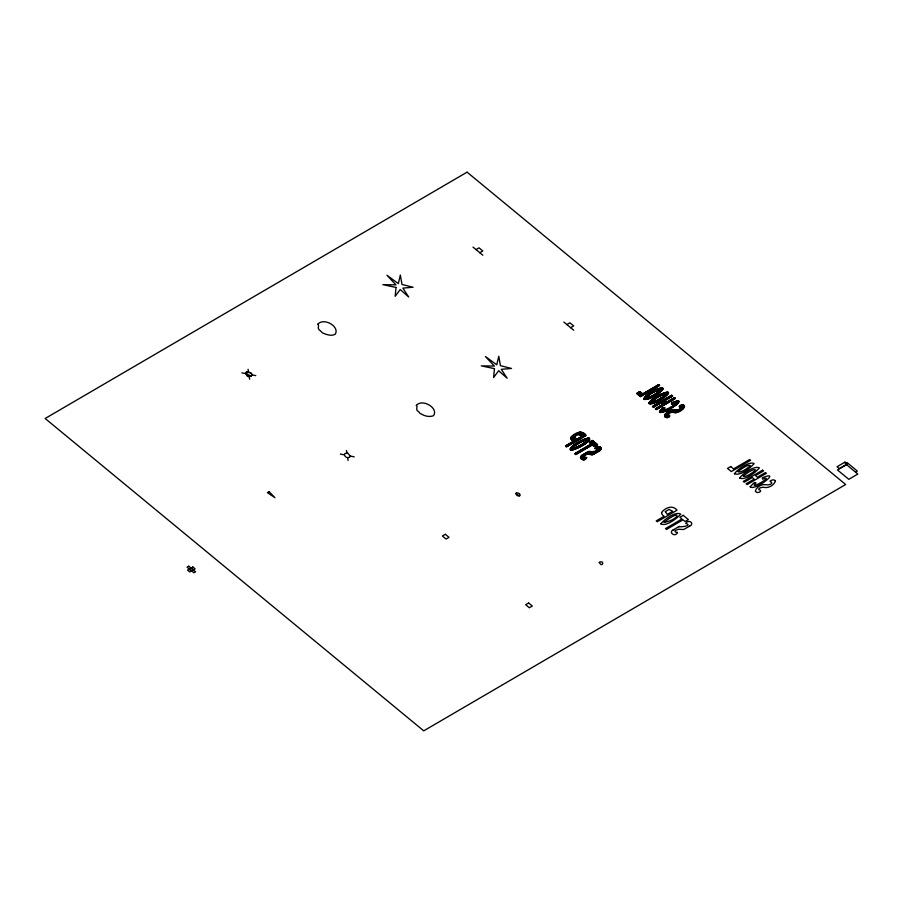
<?xml version="1.0" encoding="UTF-8"?>
<svg xmlns="http://www.w3.org/2000/svg" width="903" height="903" viewBox="0 0 903 903"><rect width="100%" height="100%" fill="white"/><g stroke="black" fill="none" stroke-linecap="round" stroke-linejoin="round"><path stroke-width="1.35" d="M663.287 388.606C660.353 392.737 647.88 401.993 643.647 398.573M684.576 406.485C683.977 402.84 675.862 406.677 680.715 407.185C682.194 409.51 676.855 410.176 675.286 409.804C671.064 408.675 665.421 412.186 664.473 416.148C665.929 419.681 673.164 415.594 668.107 414.872C666.99 412.75 671.516 412.332 672.724 412.31C677.216 413.698 683.864 410.413 684.474 405.876M668.073 393.776C669.755 392.591 666.482 390.954 668.039 393.821C664.168 397.715 652.903 406.305 648.817 402.964M663.276 388.425C656.842 386.992 646.413 393.889 643.76 399.273M667.746 392.15C660.815 393.55 652.113 397.354 648.851 403.517M647.27 396.665C649.223 398.674 656.752 393.223 659.551 390.739C657.598 388.73 650.036 394.171 647.27 396.665L647 395.006M664.811 395.108C662.87 393.189 655.307 398.607 652.497 401.09C654.449 402.998 661.978 397.58 664.811 395.108L665.139 396.677M598.858 451.252L592.289 454.717L588.361 454.277L587.943 451.793C590.517 452.222 602.143 450.879 594.987 448.475M675.376 401.372C678.3 405.819 657.26 414.195 665.184 407.964L663.287 407.648L659.427 412.197L662.689 412.163L668.423 409.815L676.618 404.567L679.067 401.677L678.65 400.977L678.842 402.083M585.675 441.68C588.372 436.996 575.437 445.134 574.263 446.466C571.565 451.15 584.501 443.012 585.675 441.68L585.991 443.181M586.747 457.595C584.467 463.081 576.769 457.02 582.999 454.683M677.521 532.488C675.252 537.974 667.554 531.923 673.773 529.576M573.236 445.472C562.501 455.778 584.726 445.563 586.702 442.662C597.436 432.368 575.211 442.583 573.236 445.472L573.529 447.267M246.474 372.296C245.345 381.969 259.014 372.239 246.474 372.296C244.295 374.677 249.217 377.556 251.327 376.111C254.533 371.031 237.907 370.253 251.203 376.19M516.403 493.083C514.913 494.697 518.187 496.65 519.665 495.792C522.306 492.372 510.308 491.48 519.665 495.792M689.429 526.268C695.355 523.717 688.65 518.683 685.682 523.356C692.996 525.704 681.336 527.16 678.717 526.686M476.028 249.6L479.041 247.851L482.823 250.966L479.809 252.727M566.892 324.572L569.906 322.811L573.687 325.938L570.673 327.687M658.784 384.565L642.71 393.945L639.843 391.575L636.626 393.448L640.453 396.609L659.743 385.344L658.784 384.565L658.953 385.818M653.366 407.264L661.402 402.569L663.321 404.149L655.285 408.845L656.233 409.635L675.523 398.37L674.564 397.58L666.527 402.275L664.619 400.695L672.656 395.999L671.697 395.209L652.406 406.474L653.366 407.264L653.208 406.011M592.233 444.919L594.309 446.624L597.594 444.705L592.424 440.438L589.14 442.357L591.205 444.062L574.748 453.678L575.775 454.525L592.233 444.919L591.589 440.924M594.908 448.464C597.865 443.791 604.57 448.825 598.655 451.365L597.876 446.771M673.153 529.937L679.327 526.336M689.632 526.144L683.605 529.542L678.469 529.226L674.902 530.693L675.331 532.002L677.442 532.477M846.495 464.673L837.453 469.955L848.809 479.324L857.85 474.041L845.197 463.578L847.003 462.528L857.297 471.016L855.491 472.077M577.468 434.648L574.545 436.702L576.554 439.513L581.904 436.386C580.911 434.095 577.107 435.562 577.265 433.271M675.658 403.02L671.708 404.172L671.505 402.873L678.605 400.943M588.361 454.277C585.313 453.475 581.758 457.708 586.657 457.573M644.347 399.555L644.087 397.851M346.933 453.295C342.542 452.38 344.675 457.968 347.824 457.652C354.089 457.155 345.556 452.73 346.481 450.462M241.891 372.849L245.83 373.639M251.847 374.847L255.786 375.637M340.329 454.062L344.269 454.852M350.274 456.06L354.213 456.85M649.438 403.901L649.257 402.23M473.003 247.106L482.845 255.222M563.856 322.066L573.698 330.193M191.176 567.987L193.4 569.827M189.258 569.116L191.481 570.956M668.378 392.466L668.48 393.087M667.949 414.669L668.401 417.333M585.742 453.08L586.047 454.672M585.223 453.385L585.46 454.886M683.808 405.266L684.169 407.479M683.221 405.018L683.706 408.088M682.645 404.916L683.221 408.562M682.081 404.905L682.724 408.946M681.539 405.018L682.205 409.251M681.02 405.289L681.697 409.556M680.512 405.582L680.772 407.23M680.952 408.37L681.189 409.849M680.004 405.876L680.162 406.914M680.467 408.822L680.681 410.154M679.485 406.169L679.587 406.813M679.948 409.115L680.162 410.459M678.085 400.83L678.39 402.761M679.428 409.341L679.654 410.763M677.532 400.909L677.916 403.336M678.898 409.522L679.146 411.057M676.99 401L677.442 403.833M678.367 409.669L678.627 411.362M676.449 401.101L676.957 404.273M677.826 409.781L678.119 411.666M675.907 401.225L676.46 404.702M677.273 409.849L677.611 411.971M674.812 397.771L674.959 398.697M675.692 403.37L675.963 405.108M676.719 409.883L677.103 412.265M674.248 397.771L674.439 399.002M674.846 401.53L675.072 402.952M675.218 403.934L675.467 405.492M676.166 409.883L676.584 412.524M673.74 398.065L673.931 399.295M674.315 401.722L674.53 403.088M674.744 404.42L674.97 405.865M675.602 409.838L676.042 412.648M673.22 398.37L673.424 399.6M673.785 401.914L673.999 403.246M674.248 404.837L674.462 406.215M675.026 409.748L675.489 412.694M672.712 398.663L672.904 399.894M673.254 402.117L673.469 403.427M673.751 405.221L673.965 406.553M674.439 409.612L674.925 412.648M671.618 395.266L671.809 396.496M672.204 398.957L672.396 400.198M672.735 402.332L672.938 403.63M673.254 405.594L673.457 406.892M673.875 409.533L674.349 412.536M671.11 395.559L671.301 396.789M671.685 399.261L671.888 400.492M672.216 402.557L672.419 403.844M672.746 405.944L672.949 407.219M673.311 409.51L673.773 412.411M670.59 395.853L670.794 397.094M671.177 399.555L671.369 400.797M671.685 402.794L671.9 404.081M672.238 406.282L672.442 407.546M672.758 409.578L673.198 412.332M670.082 396.157L670.274 397.388M670.669 399.86L670.861 401.09M671.73 406.61L671.934 407.863M672.227 409.736L672.633 412.31M669.575 396.451L669.766 397.692M670.161 400.153L670.353 401.395M671.222 406.926L671.426 408.167M671.719 410.03L672.08 412.332M669.055 396.756L669.258 397.986M669.642 400.458L669.834 401.688M670.715 407.23L670.906 408.461M671.2 410.323L671.527 412.378M668.547 397.049L668.739 398.291M669.134 400.751L669.326 401.982M670.207 407.535L670.398 408.754M670.692 410.617L670.985 412.457M667.215 392.173L667.577 394.442M668.039 397.354L668.231 398.584M668.626 401.056L668.818 402.286M669.699 407.829L669.879 409.036M670.184 410.921L670.444 412.569M666.674 392.252L667.103 394.972M667.52 397.647L667.723 398.878M668.107 401.35L668.31 402.58M669.179 408.122L669.371 409.319M669.676 411.215L669.913 412.727M666.132 392.353L666.617 395.435M667.012 397.952L667.204 399.182M667.599 401.654L667.791 402.885M668.671 408.404L668.852 409.59M669.157 411.52L669.383 412.908M665.59 392.466L666.121 395.864M666.504 398.246L666.696 399.476M667.091 401.948L667.283 403.178M668.152 408.675L668.333 409.86M668.649 411.813L668.863 413.156M669.213 415.357L669.383 416.452M665.048 392.602L665.635 396.282M665.985 398.55L666.188 399.781M666.572 402.241L666.775 403.483M667.633 408.935L667.825 410.12M668.141 412.118L668.355 413.495M668.615 415.166L668.897 416.893M664.518 392.749L664.755 394.227M665.477 398.844L665.669 400.074M665.94 401.79L666.256 403.776M667.114 409.194L667.306 410.368M667.622 412.411L667.881 414.003M663.987 392.929L664.213 394.329M664.394 395.548L664.642 397.049M664.969 399.137L665.161 400.379M665.297 401.259L665.748 404.081M666.595 409.443L666.786 410.617M667.114 412.716L667.881 417.57M662.621 387.861L662.858 389.362M663.457 393.121L663.671 394.476M663.908 395.988L664.134 397.41M664.461 399.442L665.24 404.375M666.075 409.669L666.256 410.854M666.606 413.01L667.328 417.626M662.068 387.839L662.407 389.994M662.926 393.313L663.141 394.645M663.412 396.394L663.626 397.76M663.942 399.736L664.721 404.679M665.556 409.894L665.737 411.079M666.098 413.326L666.764 417.581M661.515 387.918L661.933 390.536M662.407 393.527L662.61 394.837M662.915 396.767L663.129 398.099M663.434 400.04L664.213 404.973M665.026 410.097L665.218 411.294M665.601 413.732L666.188 417.446M660.973 388.019L661.447 391.01M661.876 393.742L662.091 395.051M662.418 397.128L662.621 398.426M662.926 400.334L663.705 405.266M664.1 407.784L664.247 408.687M664.495 410.278L664.687 411.497M665.116 414.24L665.59 417.209M660.432 388.132L660.962 391.45M661.357 393.968L661.56 395.277M661.91 397.467L662.113 398.754M662.407 400.639L662.915 403.81M662.994 404.341L663.186 405.571M663.524 407.682L663.75 409.104M663.965 410.436L664.156 411.689M664.664 414.917L664.969 416.836M659.89 388.267L660.465 391.868M660.838 394.216L661.041 395.514M661.402 397.805L661.606 399.07M661.899 400.932L662.271 403.28M662.486 404.634L662.678 405.865M662.994 407.874L663.265 409.578M663.423 410.572L663.626 411.881M659.359 388.414L659.596 389.882M659.698 390.559L659.969 392.263M660.319 394.464L660.522 395.762M660.894 398.121L661.098 399.374M661.391 401.237L661.628 402.749M661.978 404.939L662.17 406.169M662.497 408.269L662.802 410.143M662.858 410.515L663.095 412.05M658.242 384.881L658.434 386.112M658.829 388.583L659.043 389.915M659.224 391.101L659.472 392.647M659.8 394.713L660.003 396.033M660.386 398.437L660.578 399.679M660.872 401.53L661.075 402.761M661.459 405.233L661.662 406.463M662.001 408.675L662.565 412.186M657.734 385.175L657.926 386.405M658.298 388.775L658.501 390.051M658.738 391.563L658.964 393.008M659.28 394.983L659.495 396.293M659.879 398.742L660.07 399.973M660.364 401.835L660.556 403.065M660.951 405.526L661.143 406.768M661.515 409.104L662.023 412.321M657.215 385.479L657.418 386.71M657.768 388.967L657.971 390.209M658.242 391.97L658.468 393.358M658.761 395.243L658.976 396.575M659.371 399.047L659.562 400.266M659.856 402.128L660.048 403.359M660.443 405.831L660.635 407.061M661.03 409.544L661.481 412.423M656.707 385.773L656.899 387.003M657.249 389.182L657.44 390.389M657.745 392.353L657.96 393.697M658.253 395.525L658.456 396.857M658.851 399.329L659.043 400.548M659.337 402.422L659.54 403.664M659.924 406.124L660.127 407.366M660.544 410.03L660.94 412.524M656.199 386.078L656.391 387.308M656.718 389.396L656.91 390.593M657.249 392.715L657.452 394.024M657.734 395.796L657.948 397.151M658.343 399.623L658.524 400.819M658.829 402.727L659.021 403.957M659.416 406.429L659.608 407.659M660.07 410.594L660.386 412.592M655.691 386.371L655.883 387.601M656.199 389.622L656.391 390.818M656.741 393.065L656.944 394.351M657.226 396.09L657.44 397.444M657.824 399.894L658.016 401.09M658.321 403.02L658.513 404.262M658.908 406.722L659.1 407.964M659.619 411.26L659.822 412.502M655.172 386.665L655.364 387.906M655.68 389.859L655.871 391.055M656.233 393.403L656.436 394.667M656.707 396.383L656.921 397.738M657.305 400.164L657.497 401.35M657.813 403.325L658.005 404.555M658.389 407.027L658.592 408.258M654.664 386.969L654.856 388.2M655.16 390.107L655.352 391.292M655.736 393.719L655.928 394.983M656.199 396.677L656.413 398.042M656.786 400.424L656.978 401.598M657.294 403.618L657.486 404.86M657.881 407.321L658.073 408.551M654.156 387.263L654.348 388.504M654.641 390.367L654.833 391.552M655.217 394.035L655.42 395.288M655.691 396.97L655.905 398.37M656.267 400.672L656.458 401.846M656.786 403.923L656.978 405.154M657.373 407.625L657.565 408.856M653.637 387.568L653.84 388.798M654.122 390.627L654.314 391.823M654.709 394.351L654.912 395.582M655.172 397.275L655.397 398.697M655.747 400.909L655.939 402.095M656.278 404.217L656.47 405.447M656.853 407.919L657.057 409.149M653.129 387.861L653.32 389.103M653.603 390.897L653.795 392.094M654.201 394.645L654.393 395.864M654.664 397.591L654.901 399.047M655.228 401.135L655.42 402.32M655.759 404.521L655.962 405.752M656.346 408.224L656.537 409.454M652.621 388.166L652.813 389.396M653.095 391.168L653.287 392.376M653.693 394.938L653.885 396.146M654.156 397.918L654.393 399.419M654.698 401.35L654.889 402.535M655.251 404.815L655.443 406.045M655.838 408.517L655.973 409.42M652.101 388.459L652.305 389.69M652.576 391.45L652.767 392.67M653.174 395.221L653.366 396.428M653.659 398.268L653.896 399.803M654.178 401.542L654.37 402.749M654.743 405.12L654.935 406.35M651.594 388.764L651.785 389.994M652.068 391.733L652.259 392.963M652.655 395.503L652.846 396.699M653.151 398.618L653.4 400.198M653.648 401.711L653.84 402.952M654.223 405.413L654.427 406.643M651.086 389.058L651.277 390.288M651.548 392.026L651.752 393.256M652.147 395.762L652.327 396.959M652.655 398.991L652.914 400.639M653.106 401.858L653.309 403.133M653.716 405.707L653.907 406.948M650.566 389.362L650.77 390.593M651.04 392.32L651.232 393.561M651.627 396.022L651.808 397.218M652.158 399.374L652.44 401.158M652.564 401.97L652.779 403.314M650.058 389.656L650.25 390.886M650.532 392.613L650.724 393.877M651.108 396.282L651.289 397.467M651.661 399.769L652.248 403.46M649.55 389.949L649.742 391.191M650.013 392.918L650.216 394.216M650.589 396.519L650.77 397.704M651.165 400.187L651.706 403.596M649.031 390.254L649.234 391.484M649.505 393.234L649.72 394.566M650.058 396.733L650.25 397.941M650.679 400.627L651.165 403.72M648.523 390.547L648.715 391.789M648.997 393.561L649.212 394.927M649.539 396.948L649.731 398.155M650.194 401.09L650.623 403.81M648.015 390.852L648.207 392.083M648.501 393.9L648.715 395.311M649.009 397.139L649.201 398.37M649.72 401.621L650.081 403.901M647.507 391.146L647.699 392.387M647.993 394.261L648.23 395.717M648.478 397.309L648.67 398.562M646.988 391.45L647.191 392.681M647.496 394.622L647.733 396.157M647.936 397.444L648.151 398.754M646.48 391.744L646.672 392.974M647.395 397.568L647.62 398.934M645.972 392.049L646.164 393.279M646.503 395.401L647.079 399.092M645.453 392.342L645.656 393.573M646.006 395.819L646.548 399.228M644.945 392.647L645.137 393.877M645.521 396.259L646.006 399.34M644.437 392.94L644.629 394.171M645.035 396.722L645.464 399.442M643.918 393.234L644.121 394.476M644.55 397.241L644.911 399.532M643.41 393.539L643.602 394.769M642.902 393.832L643.094 395.074M642.304 393.606L642.586 395.367M641.661 393.076L642.067 395.672M641.017 392.545L641.559 395.965M640.374 392.015L641.051 396.259M639.753 391.631L640.532 396.564M639.245 391.925L639.911 396.169M638.737 392.229L639.268 395.638M638.218 392.523L638.635 395.108M637.71 392.828L637.992 394.577M637.202 393.121L637.349 394.047M600.98 447.583L601.15 448.588M600.292 446.996L600.709 449.57M599.66 446.737L600.202 450.168M599.05 446.635L599.682 450.642M598.452 446.646L599.152 451.048M596.86 444.095L597.007 445.044M597.323 447.041L598.068 451.714M596.172 443.531L596.465 445.36M596.781 447.369L597.03 448.915M597.278 450.518L597.515 452.031M595.483 442.967L595.912 445.687M596.24 447.685L596.386 448.678M596.736 450.89L596.973 452.347M594.806 442.391L595.37 446.003M596.183 451.161L596.431 452.663M594.118 441.827L594.829 446.319M595.63 451.376L595.878 452.99M593.429 441.262L594.276 446.601M595.054 451.534L595.337 453.306M592.752 440.698L593.587 446.037M594.479 451.647L594.795 453.622M592.131 440.608L592.91 445.472M593.892 451.737L594.242 453.938M593.305 451.782L593.7 454.265M591.047 441.251L591.679 445.247M592.707 451.782L593.147 454.536M590.494 441.567L590.844 443.768M590.923 444.231L591.126 445.563M592.108 451.748L592.571 454.683M589.354 438.102L589.625 439.806M589.952 441.883L590.167 443.204M590.37 444.547L590.585 445.879M591.499 451.658L591.984 454.717M588.756 438.079L589.128 440.438M589.828 444.863L590.043 446.206M590.878 451.5L591.375 454.672M588.169 438.124L588.621 440.98M589.287 445.19L589.49 446.522M590.269 451.376L590.765 454.559M587.582 438.215L588.101 441.477M588.733 445.506L588.948 446.838M589.659 451.331L590.144 454.401M587.006 438.35L587.582 441.939M588.192 445.822L588.406 447.154M589.072 451.376L589.535 454.311M586.442 438.497L587.052 442.368M587.65 446.138L587.853 447.47M588.937 454.265L588.496 451.477L582.379 455.044L583.248 459.762M585.212 434.478L585.415 435.788M585.866 438.666L586.103 440.145M586.25 441.082L586.521 442.797M587.097 446.466L587.311 447.798M584.523 433.914L584.873 436.115M585.302 438.858L585.516 440.235M586.555 446.782L586.769 448.114M587.401 452.11L587.751 454.322M583.846 433.384L584.32 436.431M584.738 439.061L584.952 440.382M585.212 442.064L585.46 443.576M586.013 447.098L586.216 448.43M586.86 452.426L587.164 454.401M583.18 432.955L583.778 436.747M584.185 439.287L584.388 440.562M584.681 442.481L584.918 443.949M585.46 447.414L585.675 448.746M586.307 452.753L586.589 454.525M582.537 432.639L583.236 437.063M583.62 439.513L583.823 440.788M584.151 442.888L584.376 444.31M584.918 447.73L585.133 449.073M581.904 432.413L582.683 437.391M583.056 439.738L583.259 441.014M583.62 443.26L583.835 444.671M584.376 448.057L584.58 449.389M585.866 457.505L585.991 458.295M581.284 432.244L582.142 437.707M582.503 439.987L582.706 441.262M583.078 443.633L583.293 445.01M583.823 448.373L584.038 449.705M584.67 453.701L584.896 455.157M585.257 457.369L585.471 458.78M580.663 432.153L581.25 435.856M581.385 436.691L581.6 438.023M581.95 440.246L582.153 441.511M582.537 443.983L582.751 445.337M583.282 448.689L583.496 450.021M584.625 457.144L584.952 459.266M580.065 432.131L580.573 435.325M580.843 437.007L581.047 438.339M581.397 440.506L581.6 441.781M581.995 444.321L582.209 445.676M582.74 449.005L582.943 450.337M583.586 454.344L584.422 459.65M579.478 432.187L579.918 434.953M580.29 437.323L580.505 438.655M580.843 440.777L581.047 442.064M581.453 444.648L581.667 445.98M582.187 449.322L582.401 450.665M583.033 454.66L583.846 459.774M578.913 432.356L579.286 434.704M579.749 437.65L579.963 438.982M580.29 441.059L580.494 442.357M580.911 444.976L581.114 446.285M581.645 449.649L581.859 450.981M578.36 432.627L578.665 434.569M579.207 437.966L579.41 439.298M579.737 441.341L579.94 442.651M580.358 445.281L580.573 446.601M581.103 449.965L581.318 451.297M581.961 455.405L582.638 459.65M577.818 432.943L578.067 434.546M578.654 438.282L578.868 439.614M579.184 441.646L579.399 442.955M579.816 445.597L580.019 446.895M580.55 450.281L580.764 451.613M581.442 455.88L582.006 459.424M578.112 438.598L578.326 439.93M578.642 441.951L578.846 443.271M579.263 445.879L579.466 447.166M580.008 450.597L580.223 451.929M580.945 456.489L581.351 459.085M576.724 433.587L576.938 434.919M577.57 438.914L577.773 440.258M578.089 442.256L578.304 443.599M578.71 446.172L578.913 447.448M579.466 450.924L579.681 452.256M580.505 457.471L580.663 458.464M576.182 433.903L576.385 435.235M577.017 439.242L577.231 440.574M577.548 442.583L577.762 443.926M578.157 446.443L578.36 447.719M578.913 451.24L579.128 452.572M575.629 434.219L575.843 435.551M576.453 439.434L576.69 440.89M577.006 442.91L577.22 444.276M577.604 446.714L577.807 447.978M578.371 451.556L578.586 452.888M575.087 434.546L575.301 435.878M575.775 438.869L576.137 441.206M576.464 443.238L576.678 444.626M577.051 446.962L577.254 448.238M577.83 451.872L578.044 453.204M574.545 434.862L574.771 436.284M575.076 438.215L575.595 441.522M575.922 443.587L576.148 444.998M576.498 447.211L576.701 448.486M577.288 452.189L577.491 453.532M573.992 435.178L575.053 441.849M575.38 443.949L575.606 445.382M575.933 447.425L576.137 448.712M576.735 452.516L576.949 453.848M573.45 435.494L574.5 442.165M574.839 444.31L575.076 445.789M575.369 447.64L575.572 448.938M576.193 452.832L576.407 454.164M572.908 435.81L573.958 442.481M574.308 444.694L574.545 446.217M574.805 447.82L575.008 449.152M575.651 453.148L575.854 454.48M572.355 436.138L573.416 442.797M573.777 445.077L574.026 446.692M574.229 447.956L574.443 449.344M575.098 453.464L575.188 454.04M571.813 436.454L572.502 440.811M572.66 441.781L572.863 443.113M573.642 448.001L573.879 449.536M571.272 436.826L571.813 440.19M572.107 442.109L572.321 443.441M572.716 445.913L573.315 449.694M570.798 437.583L571.057 439.197M571.565 442.425L571.78 443.757M572.186 446.342L572.739 449.841M571.023 442.741L571.227 444.073M571.667 446.827L572.163 449.965M570.47 443.057L570.685 444.389M571.147 447.324L571.576 450.044M569.928 443.373L570.143 444.716M570.64 447.899L570.989 450.055M569.387 443.7L569.59 445.032M570.154 448.599L570.369 449.954M568.834 444.016L569.048 445.348M568.292 444.332L568.506 445.664M567.75 444.648L567.953 445.98M567.197 444.976L567.411 446.308M566.655 445.292L566.87 446.624M566.113 445.608L566.283 446.692M347.61 457.618L348.061 460.44M248.054 369.259L248.494 372.081M249.183 376.404L249.623 379.237M584.117 454.028L584.354 455.552M317.924 324.143C319.628 325.927 317.021 327.654 319.233 329.911C320.836 330.893 321.434 332.248 323.082 333.196C327.383 334.821 331.525 336.401 335.261 334.2C339.9 326.468 323.985 317.382 317.935 324.064M416.351 405.357C417.954 407.174 415.798 408.201 417.254 410.73C419.489 411.644 419.139 413.461 421.295 414.014C425.211 416.418 429.851 417.152 433.496 415.719C438.948 407.998 422.186 398.37 416.351 405.357M775.463 481.243C773.736 485.419 768.16 488.67 763.588 487.27C762.143 487.281 758.227 487.834 758.813 489.64C763.825 490.577 757.177 494.596 755.348 491.176C756.138 487.157 761.929 483.647 766.15 484.764C767.708 485.193 773.239 484.38 771.489 482.1C766.782 481.75 774.503 477.901 775.463 481.243M739.591 478.138C745.878 480.407 755.292 472.664 759.412 467.889C754.931 465.293 743.146 473.149 739.591 478.105M734.399 473.782C740.674 476.005 750.077 468.318 754.152 463.532C749.761 461.027 737.943 468.792 734.41 473.748M750.167 486.819C755.314 491.322 782.687 469.289 762.358 477.845L762.572 479.132C776.399 474.414 746.736 491.638 756.048 482.924L754.152 482.608L750.179 486.785M570.775 437.639L571.317 439.614L573.258 441.432L565.436 446.003L566.474 446.85L586.228 435.325C582.074 429.636 574.195 432.83 570.775 437.639M661.549 512.543L662.091 514.518L664.044 516.335L656.221 520.896L657.249 521.742L677.002 510.218C672.848 504.529 664.969 507.734 661.549 512.543M665.33 511.595L667.328 514.405L672.679 511.29L669.033 509.439L665.33 511.595M599.265 562.434C602.436 568.676 605.145 559.533 599.276 562.343M396.033 287.447L395.142 296.319L400.221 289.524L408.72 297.031L402.873 288.113L413.089 287.233L402.004 284.479L400.334 275.054L398.325 283.621L386.969 275.268L395.954 284.885L382.838 284.648L396.033 287.447M494.472 368.65L493.569 377.533L498.659 370.738L507.147 378.244L501.3 369.327L511.527 368.447L500.443 365.692L498.772 356.256L496.752 364.823L485.396 356.482L494.381 366.087L481.276 365.862L494.472 368.65M660.759 523.796C665.895 526.934 676.674 518.74 680.738 514.134C675.591 510.996 664.822 519.191 660.759 523.796M664.213 522.284C679.237 520.139 683.063 507.238 664.213 522.284M738.123 471.626C740.088 473.635 747.616 468.194 750.416 465.7C748.463 463.69 740.9 469.142 738.123 471.626M743.361 476.05C745.314 477.969 752.831 472.551 755.676 470.068C753.734 468.149 746.171 473.578 743.361 476.05M467.077 172.157L45.15 418.495L423.733 730.843L845.659 484.505L467.077 172.157M269.162 491.672L267.39 492.699L274.941 497.688L269.162 491.672M188.795 566.181L187.09 567.174L193.863 572.762L195.567 571.768L188.795 566.181M192.87 567.005L187.553 570.098L189.788 571.938L195.104 568.845L192.87 567.005M445.326 534.294L442.391 535.998L446.082 539.046L449.017 537.33L445.326 534.294M730.708 466.535L727.491 468.42L731.317 471.569L750.607 460.316L749.648 459.525L733.575 468.905L730.708 466.535M528.616 603.012L525.681 604.717L529.372 607.753L532.296 606.048L528.616 603.012M683.21 515.331L679.914 517.261L681.979 518.965L665.522 528.571L666.561 529.429L683.018 519.812L685.084 521.516L688.379 519.597L683.21 515.331M762.561 470.181L743.271 481.434L744.23 482.225L752.267 477.529L754.174 479.109L746.138 483.805L747.097 484.595L766.387 473.33L765.428 472.54L757.391 477.236L755.484 475.655L763.52 470.96L762.561 470.181M844.971 462.11L837.058 466.738L839.327 468.612L847.24 463.984L844.971 462.11"/></g></svg>
